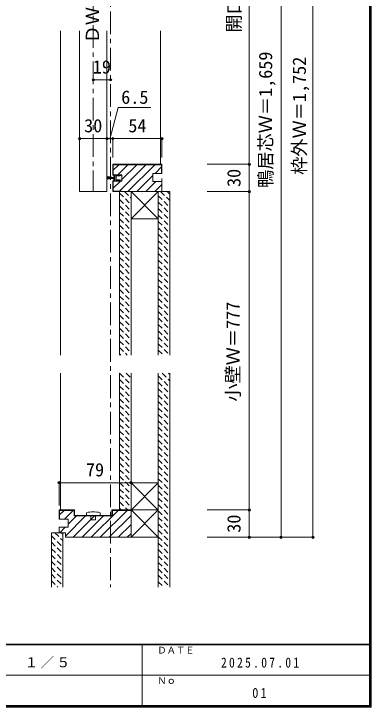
# Model space of a CAD drawing. Units: millimetres at full size, sheet at 1:5. Extents: x -957 to 993, y -689 to 708.
# Drawn here: x 600 to 993, y -689 to 73 of the extents above; entities that cross this region are included whole.
import ezdxf
from ezdxf.enums import TextEntityAlignment as Align

# ---------------------------------------------------------------- set-up
doc = ezdxf.new("R2010")
doc.units = ezdxf.units.MM
doc.header["$LTSCALE"] = 5
doc.header["$PDMODE"] = 32
doc.header["$PDSIZE"] = 2.5
doc.linetypes.add('CHAIN1', pattern=[8, 5, -1, 1, -1])
doc.linetypes.add('DASHED1', pattern=[1.8, 1.2, -0.6])
for name, color, linetype, lineweight in [('0-A_文字', 7, 'Continuous', 9), ('0-B_寸法', 7, 'Continuous', 9), ('F-1_枠', 6, 'Continuous', 9)]:
    doc.layers.add(name, color=color, linetype=linetype, lineweight=lineweight)
doc.layers.add('F-A_文字', color=7, linetype='Continuous')
doc.styles.add('ＭＳ ゴシック', font='')
doc.styles.get('ＭＳ ゴシック').set_extended_font_data('MS Gothic')

# ---------------------------------------------------------------- blocks, each defined once
blk = doc.blocks.new('4')
at = {"layer": '0-A_文字'}
for p, q in [((-7.5, 43.83), (7.5, 43.83)), ((-7.5, 43.83), (-2.5, 8.83)), ((-3.75, 43.83), (-1.25, 8.83)), ((0, 43.83), (0, 8.83)), ((3.75, 43.83), (1.25, 8.83)), ((2.5, 8.83), (7.5, 43.83)), ((-16.5, 3.83), (-16.5, 12.33)), ((-11, 5.33), (-11, 8.83)), ((-11, 8.83), (11, 8.83)), ((16.5, 12.33), (16.5, 3.83))]:
    blk.add_line(p, q, dxfattribs=at)
for points in [[(-15, 13.83), (-11.5, 13.83), (-9, 8.83), (-11.5, 8.83), (-11.5, 3.83), (-2.5, 3.83)], [(-11, 5.33), (11, 5.33), (11, 8.83)], [(2.5, 3.83), (11.5, 3.83), (11.5, 8.83), (9, 8.83), (11.5, 13.83), (15, 13.83)], [(-15.44, -33.59), (-18, -24.67), (-16.5, -24.67), (-16.5, -1.17)], [(0, -2.17), (-10.5, -2.17), (-10.5, -24.67), (-12.54, -33.51)], [(12.54, -33.51), (10.5, -24.67), (10.5, -2.17), (0, -2.17)], [(16.5, -1.17), (16.5, -24.67), (18, -24.67), (15.44, -33.59)]]:
    blk.add_lwpolyline(points, dxfattribs=at)
for centre, radius, start, end in [((-15, 12.33), 1.5, 90, 180), ((-17.83, 1.33), 2.83, 0, 61.92751), ((-17.83, 1.33), 2.83, 298.07249, 0), ((0, 2.49), 2.83, 90, 151.92751), ((0, 2.49), 2.83, 28.07249, 90), ((15, 12.33), 1.5, 0, 90), ((17.83, 1.33), 2.83, 118.07249, 180), ((17.83, 1.33), 2.83, 180, 241.92751), ((-14, -33.17), 1.5, 196.01316, 347.0113), ((14, -33.17), 1.5, 192.9887, 343.98684)]:
    blk.add_arc(centre, radius, start, end, dxfattribs=at)

msp = doc.modelspace()

# ---------------------------------------------------------------- linework, layer by layer
at = {"layer": '0-B_寸法', "linetype": 'CHAIN1'}
for p, q in [((706.46, 395.626), (706.46, -557.361)), ((687.46, 260.626), (687.46, -122.374))]:
    msp.add_line(p, q, dxfattribs=at)
at = {"layer": '0-B_寸法'}
for p, q in [((858.812, 302.626), (858.812, -92.375)), ((893.812, 302.626), (893.812, -502.374)), ((651.46, -302.151), (651.46, 54.111)), ((672.46, 54.111), (672.46, -122.374)), ((702.46, 54.111), (702.46, -122.374)), ((761.46, -92.375), (761.46, 54.111)), ((714.876, -30.181), (705.604, -64.786)), ((750.856, -30.181), (714.876, -30.181)), ((702.46, -64.207), (672.46, -64.207)), ((672.46, -64.207), (672.46, -85.002)), ((708.96, -64.207), (702.46, -64.207)), ((702.46, -64.207), (702.46, -85.002)), ((762.96, -64.207), (708.96, -64.207)), ((708.96, -64.207), (708.96, -85.002)), ((762.96, -64.207), (762.96, -85.002)), ((762.96, -64.207), (762.96, -85.002)), ((708.96, -92.375), (762.96, -92.375)), ((708.96, -103.925), (708.96, -92.375)), ((709.46, -92.875), (762.46, -92.875)), ((715.476, -92.875), (709.46, -98.89)), ((709.46, -103.925), (709.46, -92.875)), ((725.376, -92.875), (714.326, -103.925)), ((745.175, -92.875), (716.175, -121.875)), ((735.275, -92.875), (718.96, -109.189)), ((755.074, -92.875), (725.574, -122.375)), ((762.46, -95.388), (755.474, -102.375)), ((762.46, -102.375), (762.46, -92.875)), ((762.96, -102.375), (762.96, -92.375)), ((858.812, -92.375), (812.56, -92.375)), ((858.812, -92.375), (858.812, -122.375)), ((718.96, -103.925), (708.96, -103.925)), ((718.96, -103.925), (718.96, -110.825)), ((752.96, -104.888), (735.474, -122.375)), ((752.96, -111.375), (752.96, -102.375)), ((762.96, -102.375), (752.96, -102.375)), ((708.96, -110.825), (718.96, -110.825)), ((708.96, -110.825), (708.96, -122.375)), ((709.46, -110.825), (709.46, -121.875)), ((717.325, -110.825), (709.46, -118.689)), ((756.373, -111.375), (745.373, -122.375)), ((752.96, -111.375), (762.96, -111.375)), ((762.96, -122.375), (762.96, -107.875)), ((762.96, -118.875), (762.96, -111.375)), ((718.96, -121.875), (709.46, -121.875)), ((718.96, -121.875), (718.96, -122.375)), ((762.96, -114.687), (755.273, -122.375)), ((672.46, -122.374), (702.46, -122.374)), ((762.96, -122.375), (708.96, -122.375)), ((716.46, -302.151), (716.46, -122.375)), ((728.96, -302.151), (728.96, -122.375)), ((728.96, -122.432), (728.96, -152.375)), ((728.96, -122.432), (758.932, -152.403)), ((758.96, -122.432), (728.989, -152.403)), ((758.96, -122.375), (771.46, -122.375)), ((758.96, -302.151), (758.96, -122.375)), ((771.46, -302.151), (771.46, -122.375)), ((858.812, -122.375), (812.56, -122.375)), ((858.812, -122.375), (858.812, -472.374)), ((651.46, -472.374), (651.46, -322.151)), ((716.46, -472.374), (716.46, -322.151)), ((728.96, -472.374), (728.96, -322.151)), ((758.96, -557.361), (758.96, -322.151)), ((771.46, -557.361), (771.46, -322.151)), ((728.96, -442.432), (758.932, -472.403)), ((758.96, -442.432), (728.96, -442.432)), ((758.96, -442.432), (728.989, -472.403)), ((666.96, -478.374), (666.96, -472.374)), ((728.96, -472.374), (707.96, -472.374)), ((707.96, -478.374), (707.96, -472.374)), ((728.96, -502.374), (728.96, -472.374)), ((728.96, -472.374), (758.932, -502.346)), ((728.96, -472.374), (728.96, -502.317)), ((758.96, -472.374), (728.989, -502.346)), ((758.96, -472.374), (758.96, -502.317)), ((858.812, -472.374), (812.56, -472.374)), ((858.812, -472.374), (858.812, -502.374)), ((655.377, -472.874), (650.46, -477.791)), ((650.46, -482.374), (650.46, -472.874)), ((650.46, -472.874), (666.46, -472.874)), ((665.276, -472.874), (655.776, -482.374)), ((679.075, -478.874), (656.96, -500.989)), ((669.176, -478.874), (659.96, -488.09)), ((688.975, -478.874), (665.475, -502.374)), ((666.46, -478.874), (666.46, -472.874)), ((666.46, -478.874), (708.46, -478.874)), ((666.96, -478.374), (707.96, -478.374)), ((698.874, -478.874), (675.374, -502.374)), ((679.96, -478.374), (679.96, -475.374)), ((697.96, -478.374), (679.96, -478.374)), ((684.96, -478.374), (684.96, -483.374)), ((714.774, -472.874), (685.274, -502.374)), ((689.96, -483.374), (689.96, -478.374)), ((694.96, -475.374), (694.96, -478.374)), ((724.673, -472.874), (695.173, -502.374)), ((728.96, -478.487), (705.073, -502.374)), ((708.46, -478.874), (708.46, -472.874)), ((728.96, -472.874), (708.46, -472.874)), ((659.96, -482.374), (649.96, -482.374)), ((659.96, -482.374), (659.96, -491.374)), ((684.96, -483.374), (689.96, -483.374)), ((659.96, -491.374), (649.96, -491.374)), ((649.96, -491.374), (649.96, -497.374)), ((656.676, -491.374), (650.689, -497.361)), ((728.96, -488.386), (714.972, -502.374)), ((641.46, -557.361), (641.46, -497.361)), ((653.96, -497.361), (641.46, -497.361)), ((656.96, -497.374), (649.96, -497.374)), ((653.96, -557.361), (653.96, -497.361)), ((656.96, -497.374), (656.96, -502.374)), ((656.96, -502.374), (728.96, -502.374)), ((728.96, -498.286), (724.872, -502.374)), ((758.96, -502.317), (728.96, -502.317))]:
    msp.add_line(p, q, dxfattribs=at)
at = {"layer": '0-B_寸法', "color": 4}
for p, q in [((687.46, 0.432), (706.46, 0.432)), ((649.96, -442.374), (728.96, -442.374)), ((649.96, -442.374), (649.96, -467.374)), ((728.96, -442.374), (728.96, -467.374))]:
    msp.add_line(p, q, dxfattribs=at)
at = {"layer": '0-B_寸法', "linetype": 'DASHED1'}
for p, q in [((716.46, -124.074), (728.96, -136.574)), ((721.832, -122.375), (728.96, -129.503)), ((758.96, -126.95), (771.46, -139.45)), ((761.456, -122.375), (771.46, -132.379)), ((768.527, -122.375), (771.46, -125.308)), ((716.46, -131.145), (728.96, -143.645)), ((758.96, -134.021), (771.46, -146.521)), ((716.46, -138.216), (728.96, -150.716)), ((758.96, -141.092), (771.46, -153.592)), ((716.46, -145.287), (728.96, -157.787)), ((716.46, -152.358), (728.96, -164.858)), ((758.96, -148.163), (771.46, -160.663)), ((716.46, -159.429), (728.96, -171.929)), ((758.96, -155.234), (771.46, -167.734)), ((716.46, -166.5), (728.96, -179)), ((758.96, -162.305), (771.46, -174.805)), ((716.46, -173.571), (728.96, -186.071)), ((758.96, -169.376), (771.46, -181.876)), ((716.46, -180.642), (728.96, -193.142)), ((758.96, -176.447), (771.46, -188.947)), ((716.46, -187.713), (728.96, -200.213)), ((758.96, -183.519), (771.46, -196.019)), ((716.46, -194.784), (728.96, -207.284)), ((758.96, -190.59), (771.46, -203.09)), ((758.96, -197.661), (771.46, -210.161)), ((716.46, -201.856), (728.96, -214.356)), ((758.96, -204.732), (771.46, -217.232)), ((716.46, -208.927), (728.96, -221.427)), ((758.96, -211.803), (771.46, -224.303)), ((716.46, -215.998), (728.96, -228.498)), ((758.96, -218.874), (771.46, -231.374)), ((716.46, -223.069), (728.96, -235.569)), ((758.96, -225.945), (771.46, -238.445)), ((716.46, -230.14), (728.96, -242.64)), ((758.96, -233.016), (771.46, -245.516)), ((716.46, -237.211), (728.96, -249.711)), ((758.96, -240.087), (771.46, -252.587)), ((716.46, -244.282), (728.96, -256.782)), ((716.46, -251.353), (728.96, -263.853)), ((758.96, -247.158), (771.46, -259.658)), ((716.46, -258.424), (728.96, -270.924)), ((758.96, -254.229), (771.46, -266.729)), ((716.46, -265.495), (728.96, -277.995)), ((758.96, -261.3), (771.46, -273.8)), ((716.46, -272.566), (728.96, -285.066)), ((758.96, -268.371), (771.46, -280.871)), ((716.46, -279.637), (728.96, -292.137)), ((758.96, -275.442), (771.46, -287.942)), ((716.46, -286.708), (728.96, -299.208)), ((758.96, -282.513), (771.46, -295.013)), ((716.46, -293.779), (724.832, -302.151)), ((758.96, -289.585), (771.46, -302.085)), ((758.96, -296.656), (764.456, -302.151)), ((716.46, -300.851), (717.761, -302.151)), ((716.46, -322.064), (728.96, -334.564)), ((723.619, -322.151), (728.96, -327.493)), ((758.96, -324.94), (771.46, -337.44)), ((763.243, -322.151), (771.46, -330.369)), ((770.314, -322.151), (771.46, -323.298)), ((716.46, -329.135), (728.96, -341.635)), ((758.96, -332.011), (771.46, -344.511)), ((716.46, -336.206), (728.96, -348.706)), ((758.96, -339.082), (771.46, -351.582)), ((716.46, -343.277), (728.96, -355.777)), ((716.46, -350.348), (728.96, -362.848)), ((758.96, -346.153), (771.46, -358.653)), ((716.46, -357.419), (728.96, -369.919)), ((758.96, -353.224), (771.46, -365.724)), ((716.46, -364.49), (728.96, -376.99)), ((758.96, -360.295), (771.46, -372.795)), ((716.46, -371.561), (728.96, -384.061)), ((758.96, -367.366), (771.46, -379.866)), ((716.46, -378.632), (728.96, -391.132)), ((758.96, -374.437), (771.46, -386.937)), ((716.46, -385.703), (728.96, -398.203)), ((758.96, -381.508), (771.46, -394.008)), ((758.96, -388.58), (771.46, -401.08)), ((716.46, -392.774), (728.96, -405.274)), ((758.96, -395.651), (771.46, -408.151)), ((716.46, -399.845), (728.96, -412.345)), ((758.96, -402.722), (771.46, -415.222)), ((716.46, -406.917), (728.96, -419.417)), ((758.96, -409.793), (771.46, -422.293)), ((716.46, -413.988), (728.96, -426.488)), ((758.96, -416.864), (771.46, -429.364)), ((716.46, -421.059), (728.96, -433.559)), ((758.96, -423.935), (771.46, -436.435)), ((716.46, -428.13), (728.96, -440.63)), ((758.96, -431.006), (771.46, -443.506)), ((716.46, -435.201), (728.96, -447.701)), ((758.96, -438.077), (771.46, -450.577)), ((716.46, -442.272), (728.96, -454.772)), ((716.46, -449.343), (728.96, -461.843)), ((758.96, -445.148), (771.46, -457.648)), ((716.46, -456.414), (728.96, -468.914)), ((758.96, -452.219), (771.46, -464.719)), ((716.46, -463.485), (725.35, -472.374)), ((758.96, -459.29), (771.46, -471.79)), ((716.46, -470.556), (718.279, -472.374)), ((758.96, -466.361), (771.46, -478.861)), ((758.96, -473.432), (771.46, -485.932)), ((758.96, -480.503), (771.46, -493.003)), ((758.96, -487.574), (771.46, -500.074)), ((758.96, -494.646), (771.46, -507.146)), ((641.46, -500.652), (653.96, -513.152)), ((645.24, -497.361), (653.96, -506.081)), ((652.311, -497.361), (653.96, -499.01)), ((758.96, -501.717), (771.46, -514.217)), ((641.46, -507.723), (653.96, -520.223)), ((758.96, -508.788), (771.46, -521.288)), ((641.678, -515.012), (653.96, -527.294)), ((758.96, -515.859), (771.46, -528.359)), ((641.46, -521.865), (653.96, -534.365)), ((758.96, -522.93), (771.46, -535.43)), ((641.46, -528.936), (653.96, -541.436)), ((758.96, -530.001), (771.46, -542.501)), ((641.46, -536.007), (653.96, -548.507)), ((758.96, -537.072), (771.46, -549.572)), ((641.46, -543.078), (653.96, -555.578)), ((758.96, -544.143), (771.46, -556.643)), ((641.46, -550.149), (648.672, -557.361)), ((758.96, -551.214), (765.107, -557.361))]:
    msp.add_line(p, q, dxfattribs=at)
at = {"layer": '0-B_寸法'}
for points in [[(928.812, 395.626), (928.812, -502.374), (812.56, -502.374)], [(758.96, -122.432), (758.96, -152.375), (728.96, -152.375)], [(758.96, -442.432), (758.96, -472.374), (728.96, -472.374)], [(649.96, -482.374), (649.96, -472.374), (666.96, -472.374)]]:
    msp.add_lwpolyline(points, dxfattribs=at)
msp.add_arc((687.46, -502.999), 28.625, 74.81071, 105.18929, dxfattribs=at)
for p in [(687.46, 0.432), (706.46, 0.432), (672.46, -64.207), (702.46, -64.207), (708.96, -64.207), (762.96, -64.207), (858.812, -92.375), (858.812, -122.375), (649.96, -442.374), (728.96, -442.374), (858.812, -472.374), (858.812, -502.374), (893.812, -502.374), (928.812, -502.374)]:
    msp.add_point(p, dxfattribs=at)
at = {"layer": 'F-1_枠'}
for p, q in [((991.115, 707.602), (991.115, -689.065)), ((991.948, 707.602), (991.948, -689.065)), ((992.782, 707.602), (992.782, -689.065)), ((992.782, -619.898), (-957.218, -619.898)), ((992.782, -620.731), (-957.218, -620.731)), ((741.115, -620.731), (741.115, -687.398)), ((17.782, -654.065), (991.115, -654.066)), ((992.782, -687.398), (-957.218, -687.398)), ((992.782, -688.231), (-957.218, -688.231)), ((992.782, -689.065), (-957.218, -689.065))]:
    msp.add_line(p, q, dxfattribs=at)

# ---------------------------------------------------------------- block references
at = {"layer": '0-B_寸法', "xscale": 0.2, "yscale": 0.2, "rotation": 90}
msp.add_blockref('4', (712.026, -107.375), dxfattribs=at)

# ---------------------------------------------------------------- texts
at = {"layer": '0-B_寸法', "style": 'ＭＳ ゴシック'}
for s, p in [('開口Ｗ＝822', (853.743, 52.174)), ('ＤＷ＝810', (698.236, 40.436)), ('鴨居芯Ｗ＝1,659', (888.438, -118.379)), ('枠外Ｗ＝1,752', (925.523, -104.016)), ('30', (853.668, -117.375)), ('小壁Ｗ＝777', (852.631, -353.355)), ('30', (853.668, -497.374))]:
    msp.add_text(s, height=14.66, rotation=90, dxfattribs=at).set_placement(p, align=Align.BOTTOM_LEFT)
for s, p in [('19', (686.96, 2.932)), ('6.5', (718.175, -30.36)), ('30', (677.46, -61.707)), ('54', (725.96, -61.707)), ('79', (679.46, -439.874))]:
    msp.add_text(s, height=14.66, dxfattribs=at).set_placement(p, align=Align.BOTTOM_LEFT)
at = {"layer": '0-B_寸法', "insert": (827.782, -645.732), "char_height": 11, "attachment_point": 7, "style": 'ＭＳ ゴシック'}
msp.add_mtext('\\T1.39;\\W0.85;2025.07.01', dxfattribs=at)
at = {"layer": 'F-A_文字', "style": 'ＭＳ ゴシック'}
for s, p in [('ＤＡＴＥ', (757.782, -632.398)), ('Ｎｏ', (757.782, -665.732))]:
    msp.add_text(s, height=7.331, dxfattribs=at).set_placement(p, align=Align.BOTTOM_LEFT)
at = {"layer": 'F-A_文字', "char_height": 11, "attachment_point": 7, "style": 'ＭＳ ゴシック'}
for s, insert in [('\\T1.17;１／５', (611.949, -646.565)), ('\\T1.36;\\W0.9;01', (862.157, -679.065))]:
    msp.add_mtext(s, dxfattribs=dict(at, insert=insert))

doc.saveas('drawing.dxf')
